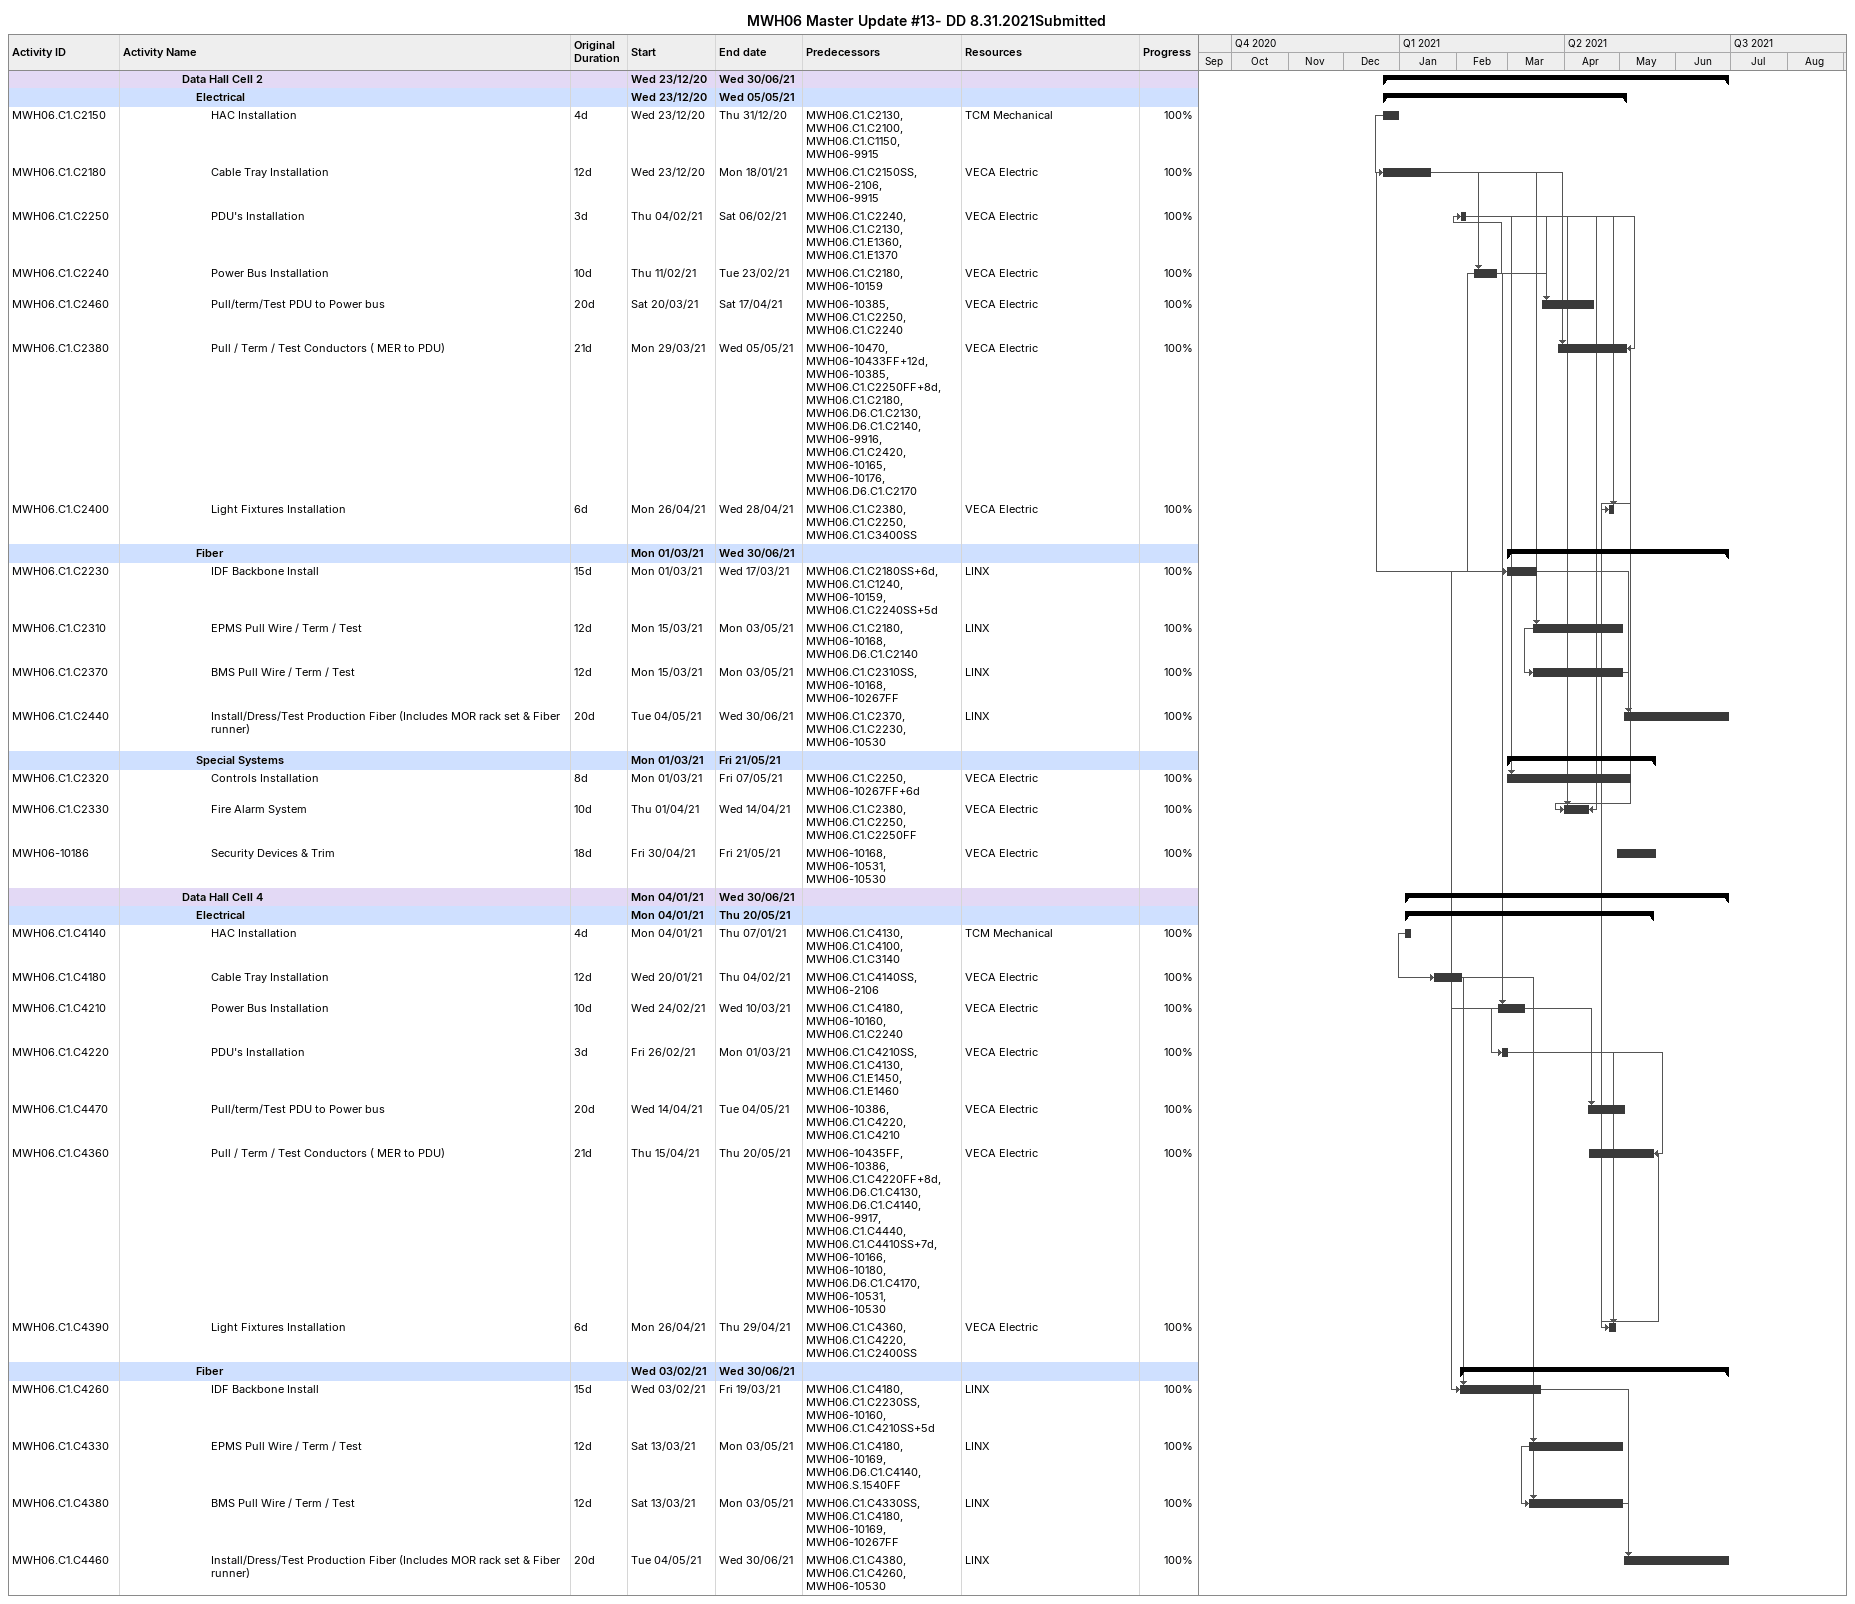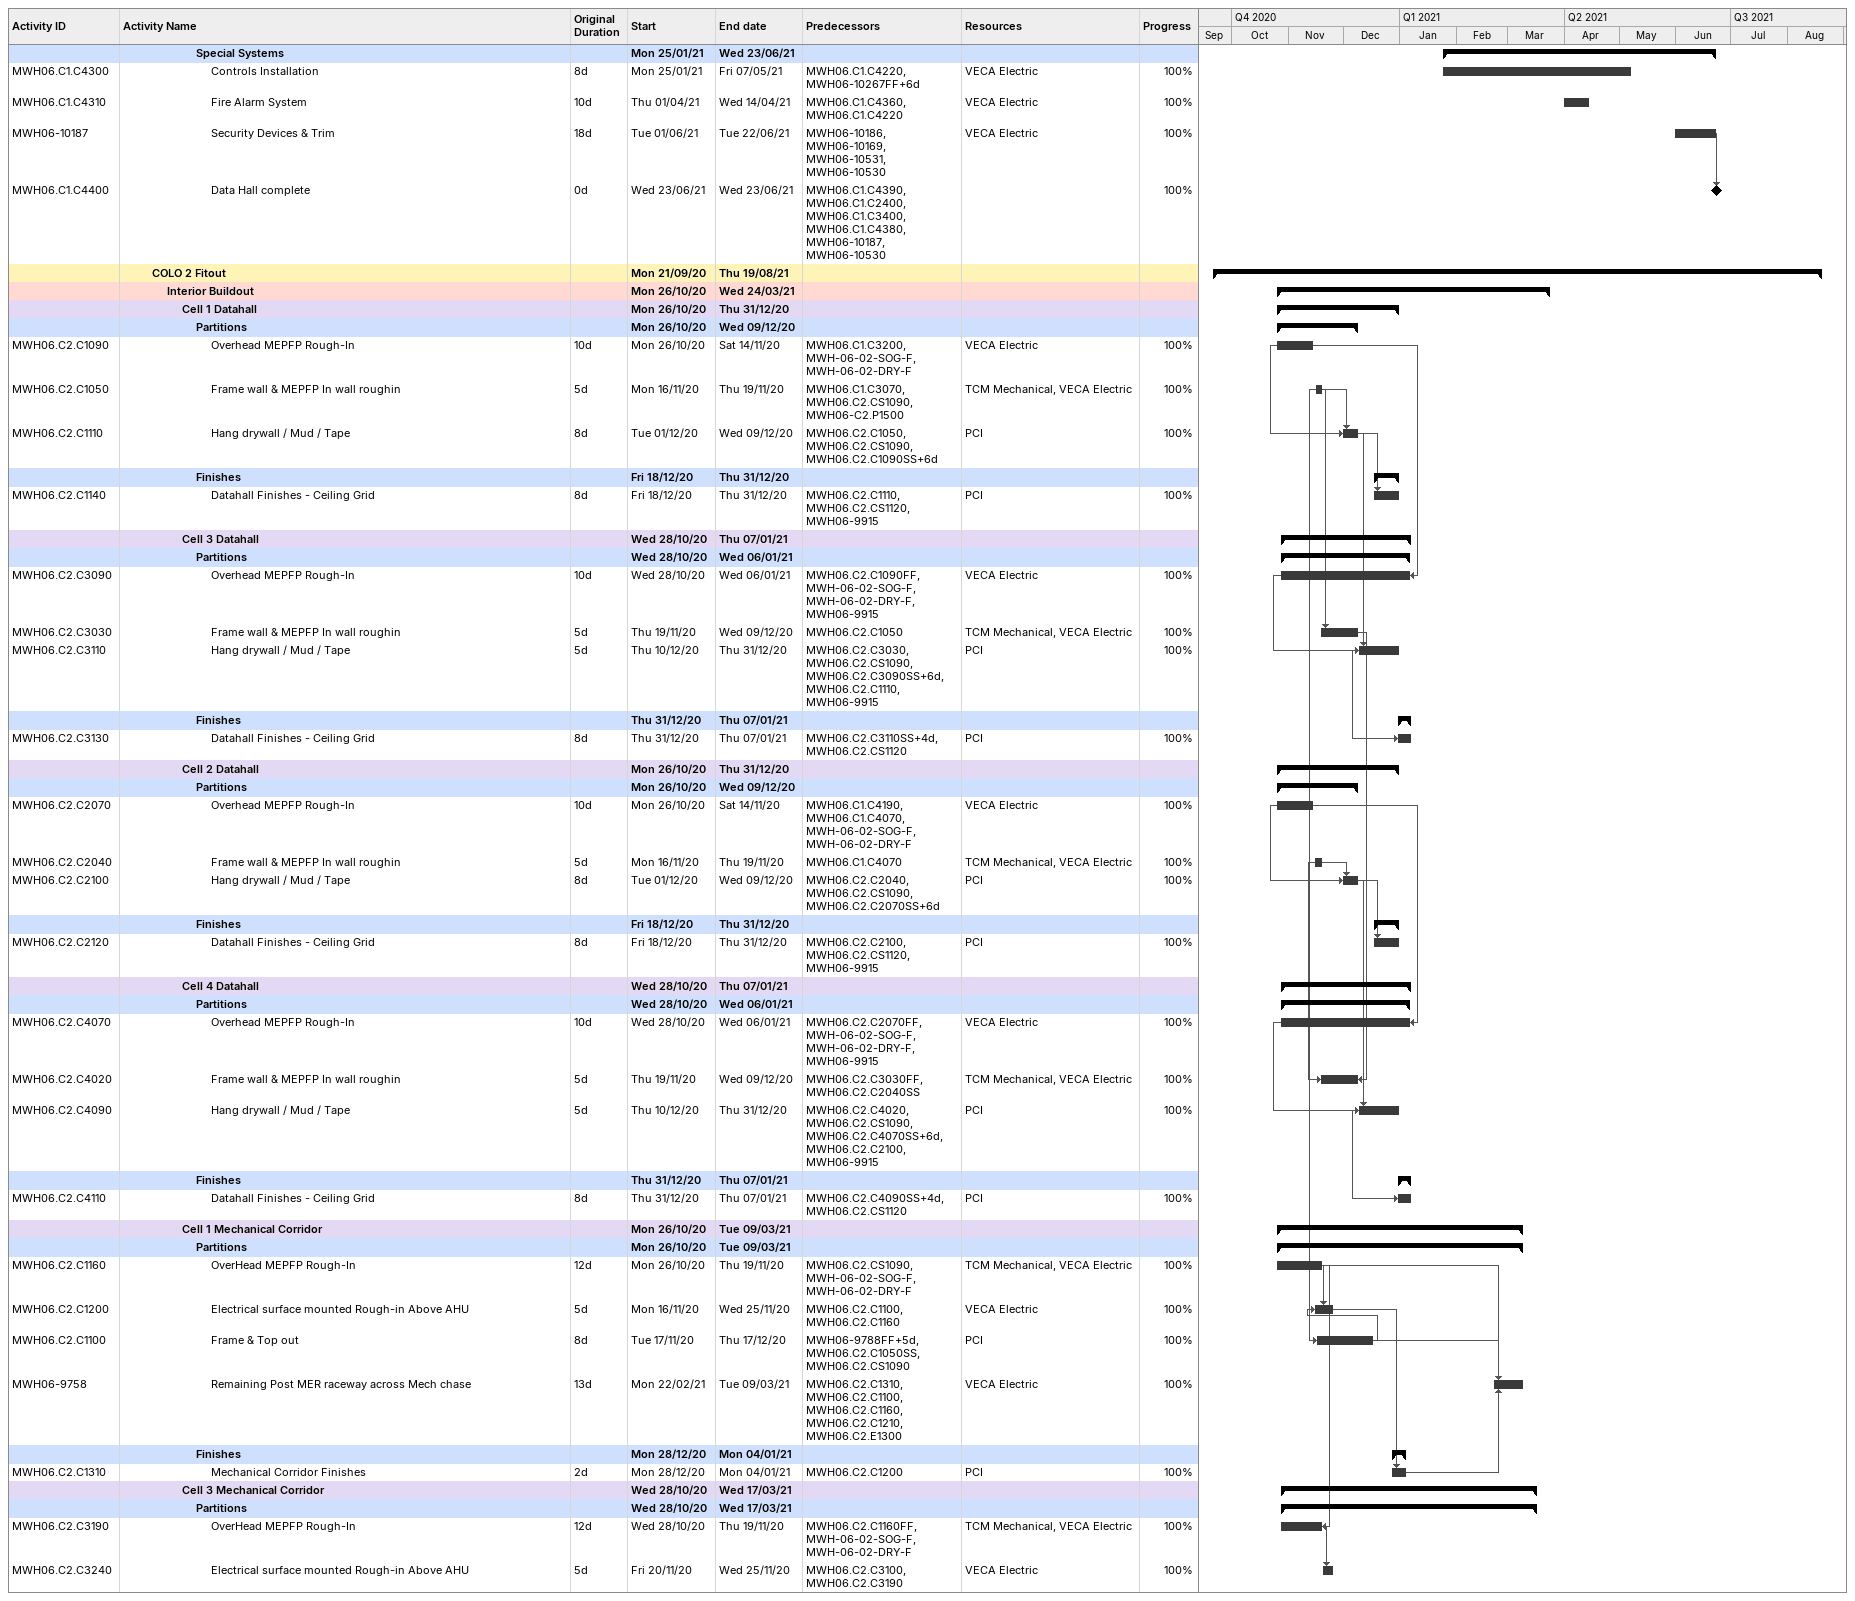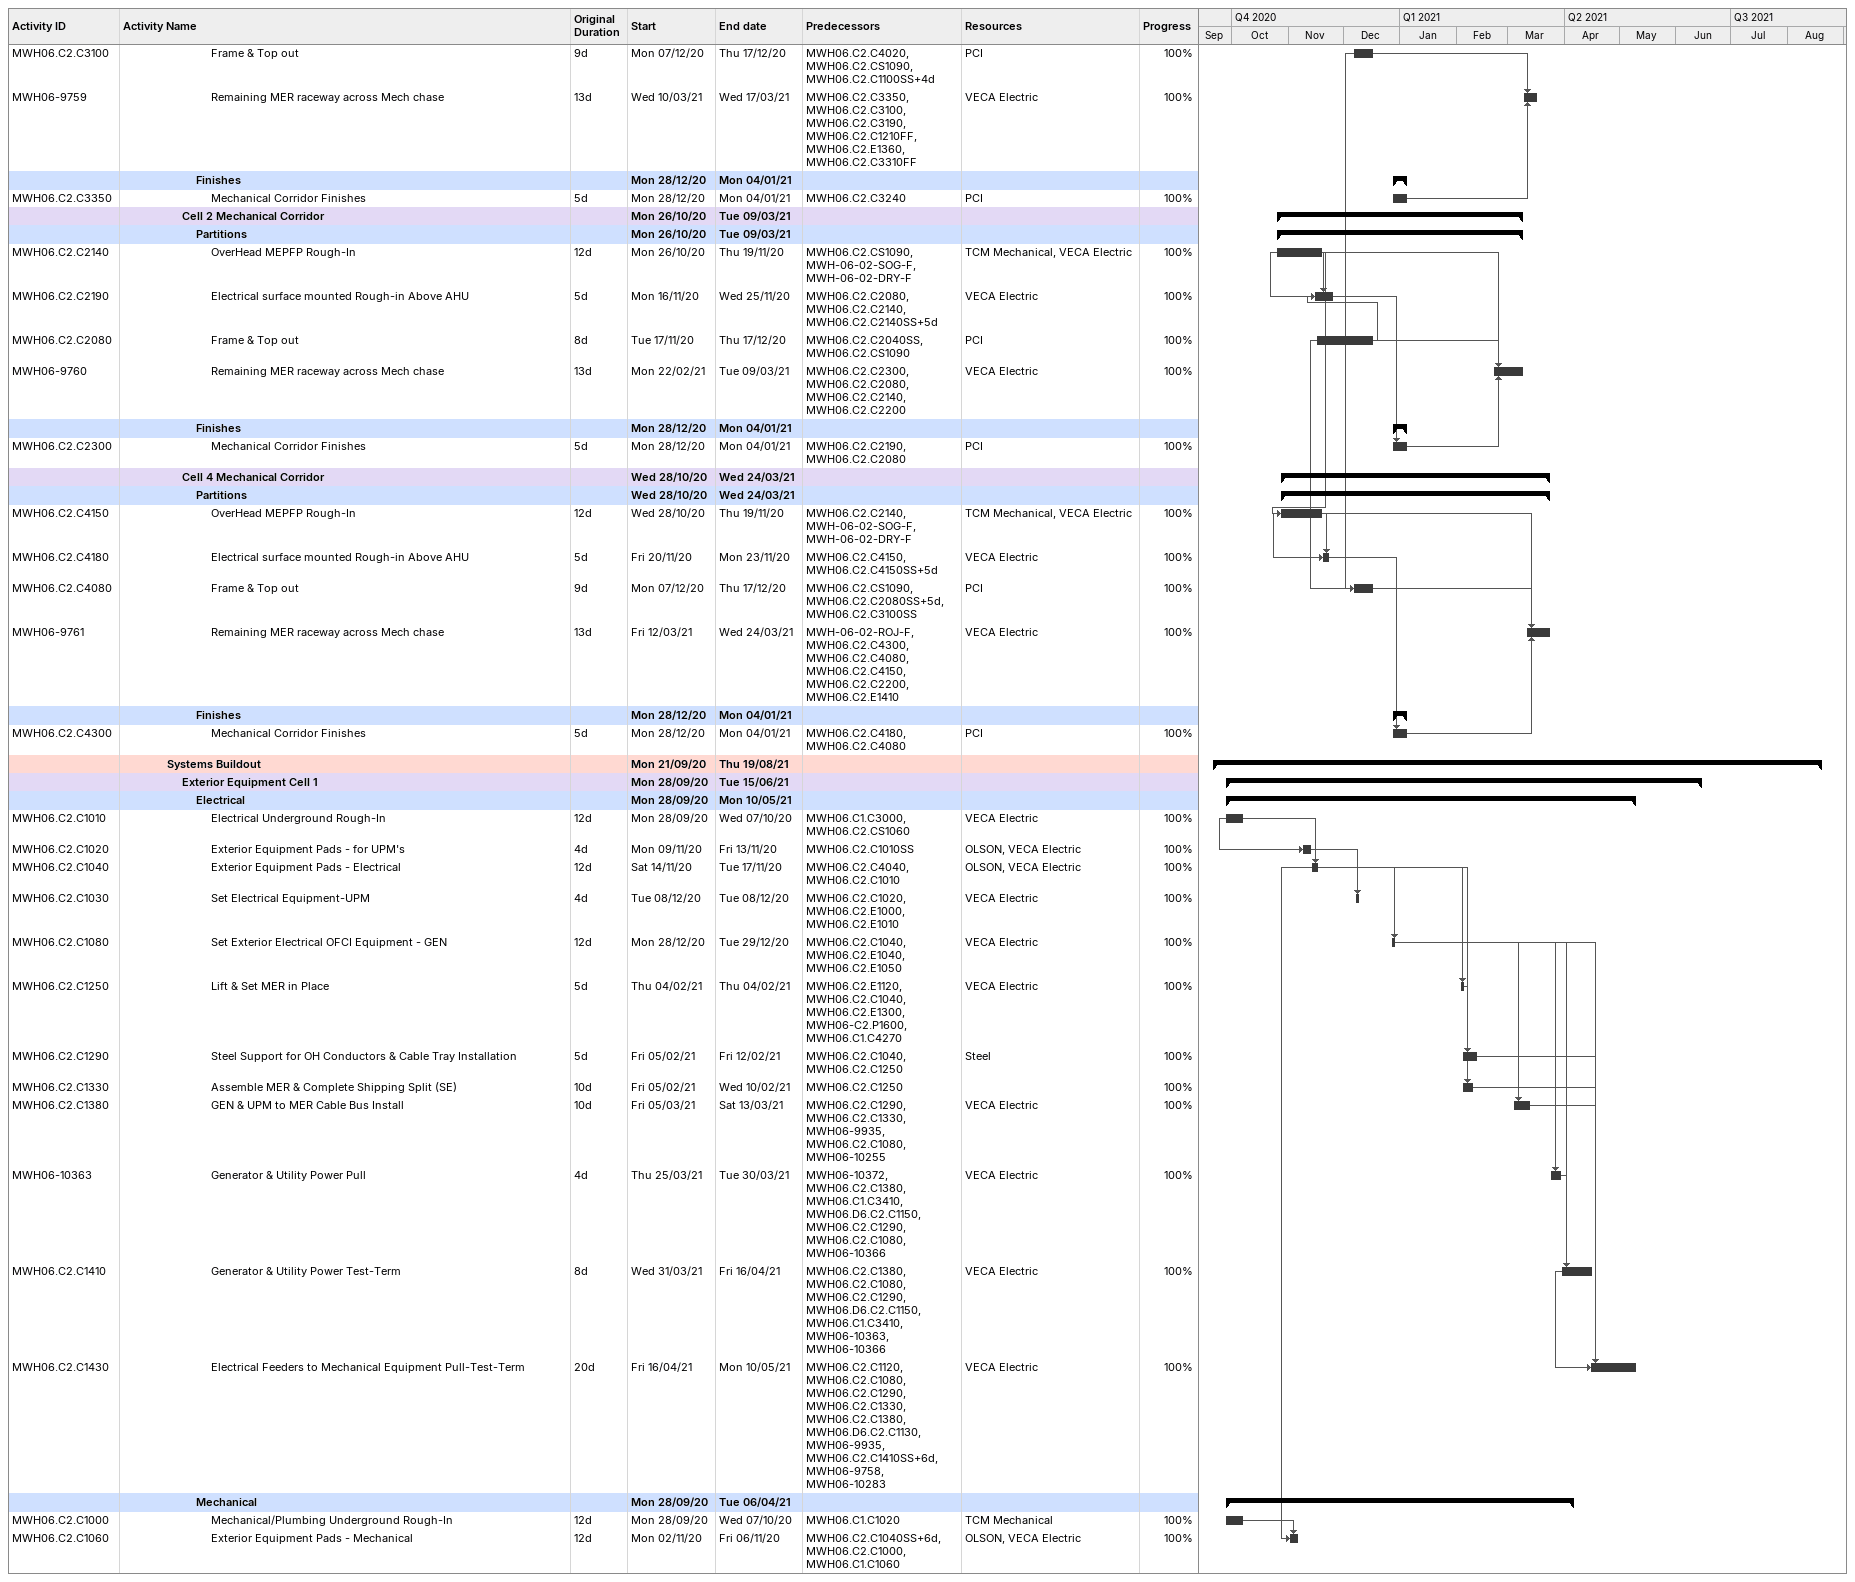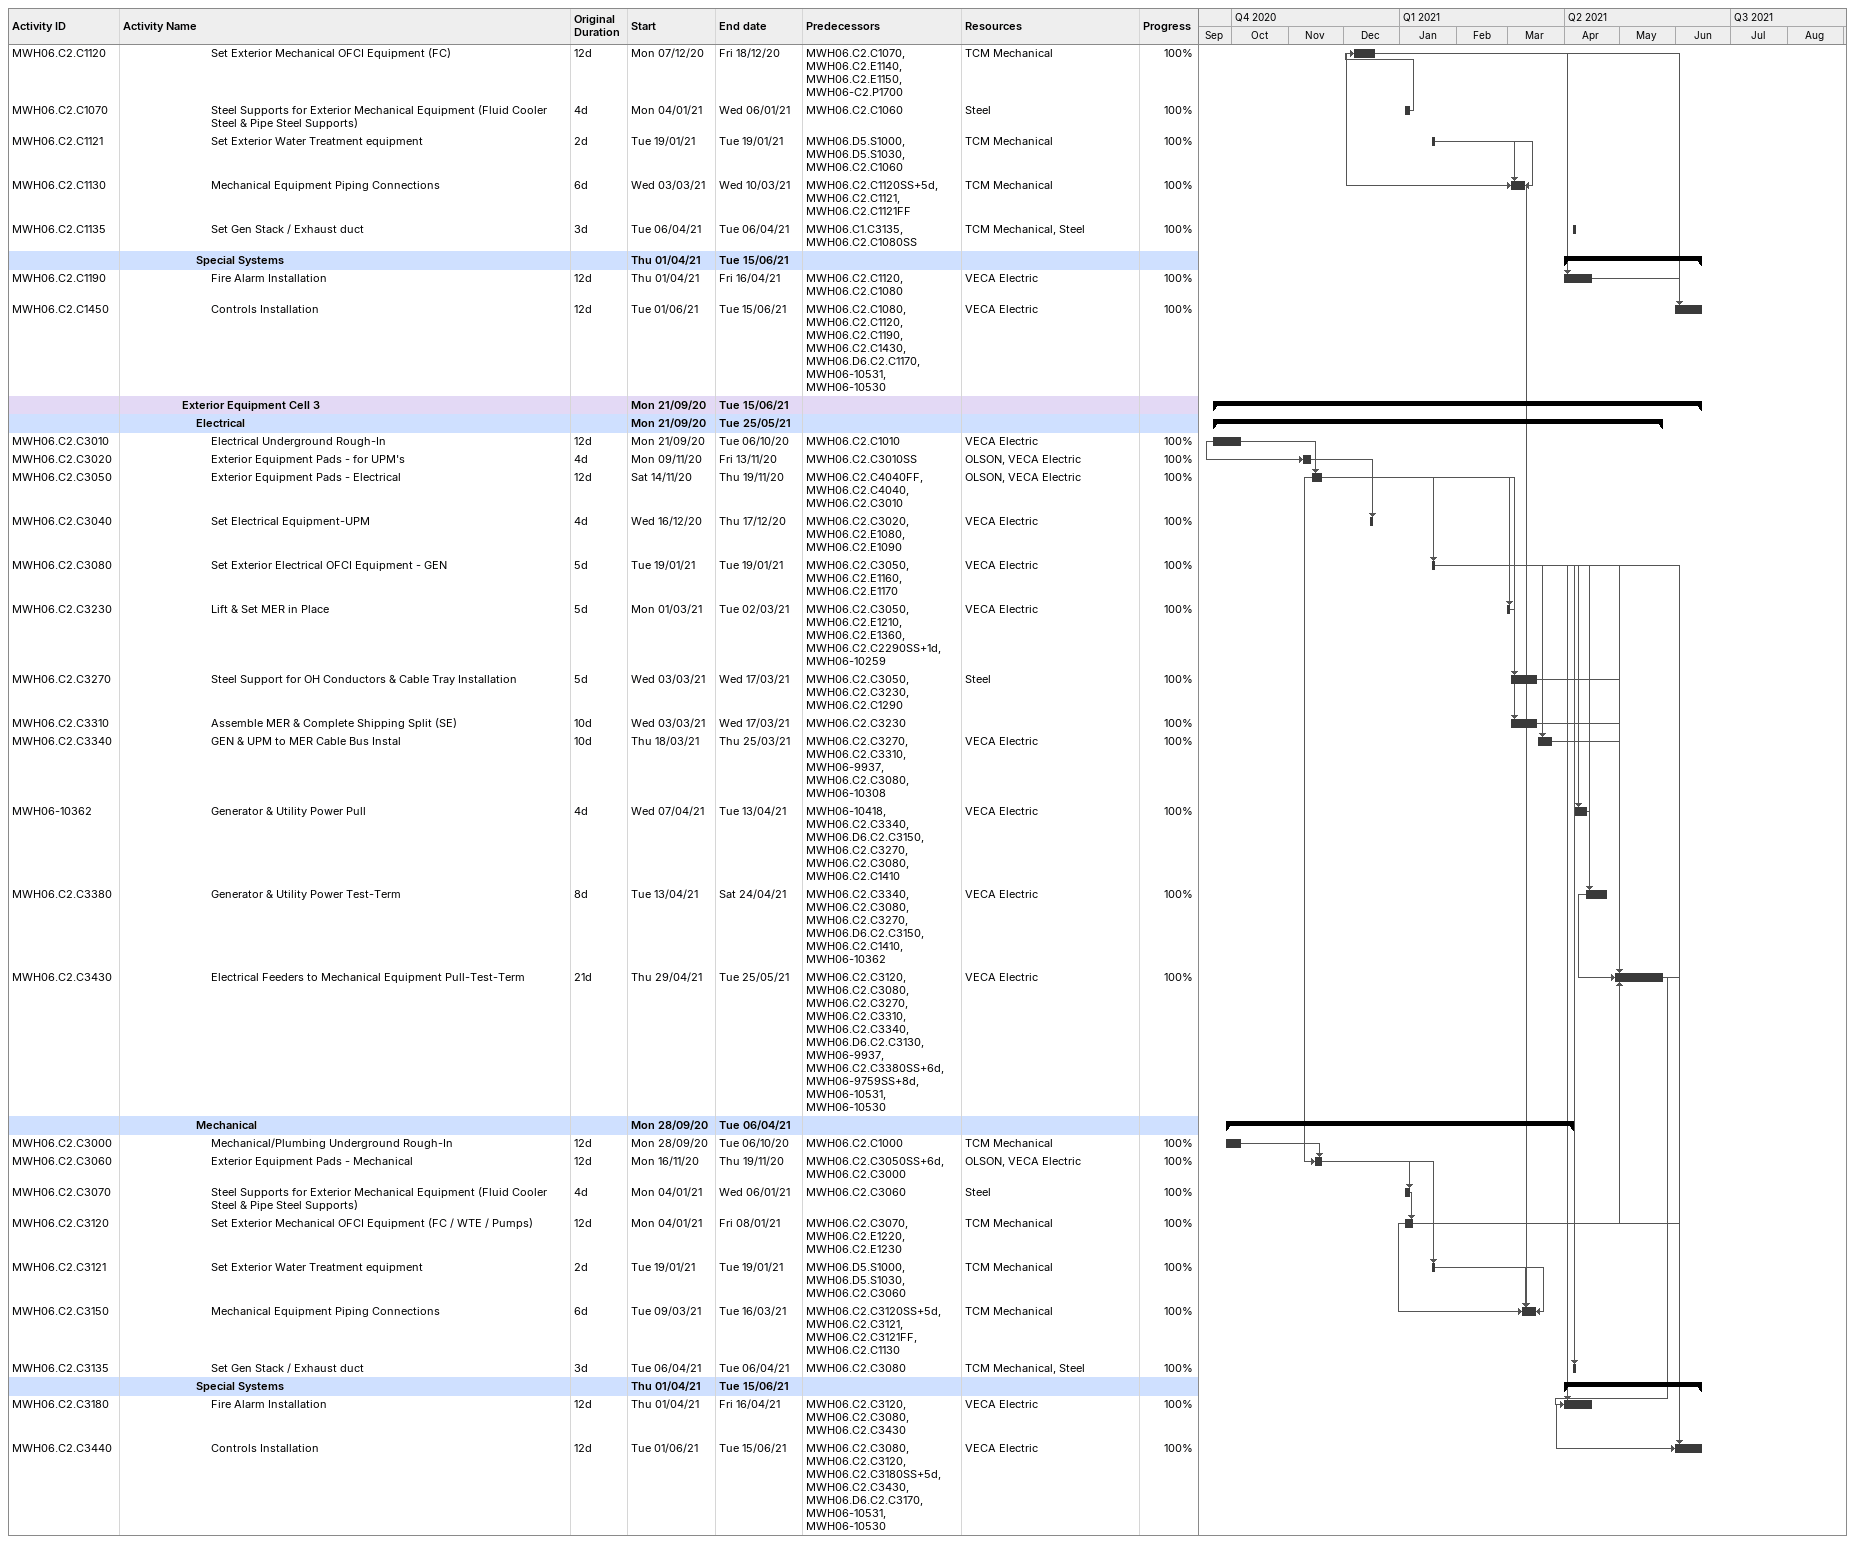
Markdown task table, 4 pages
MWH06 Master Update #13- DD 8.31.2021Submitted

| ID | Level | Task | Original duration | Start | Finish | Predecessors | Resources | % complete |
|---|---|---|---|---|---|---|---|---|
|  | 5 | **Data Hall Cell 2** |  | 2020-12-23 | 2021-06-30 |  |  |  |
|  | 6 | **Electrical** |  | 2020-12-23 | 2021-05-05 |  |  |  |
| MWH06.C1.C2150 | 7 | HAC Installation | 4d | 2020-12-23 | 2020-12-31 | MWH06.C1.C2130, MWH06.C1.C2100, MWH06.C1.C1150, MWH06-9915 | TCM Mechanical | 100 |
| MWH06.C1.C2180 | 7 | Cable Tray Installation | 12d | 2020-12-23 | 2021-01-18 | MWH06.C1.C2150SS, MWH06-2106, MWH06-9915 | VECA Electric | 100 |
| MWH06.C1.C2250 | 7 | PDU's Installation | 3d | 2021-02-04 | 2021-02-06 | MWH06.C1.C2240, MWH06.C1.C2130, MWH06.C1.E1360, MWH06.C1.E1370 | VECA Electric | 100 |
| MWH06.C1.C2240 | 7 | Power Bus Installation | 10d | 2021-02-11 | 2021-02-23 | MWH06.C1.C2180, MWH06-10159 | VECA Electric | 100 |
| MWH06.C1.C2460 | 7 | Pull/term/Test PDU to Power bus | 20d | 2021-03-20 | 2021-04-17 | MWH06-10385, MWH06.C1.C2250, MWH06.C1.C2240 | VECA Electric | 100 |
| MWH06.C1.C2380 | 7 | Pull / Term / Test Conductors ( MER to PDU) | 21d | 2021-03-29 | 2021-05-05 | MWH06-10470, MWH06-10433FF+12d, MWH06-10385, MWH06.C1.C2250FF+8d, MWH06.C1.C2180, MWH06.D6.C1.C2130, MWH06.D6.C1.C2140, MWH06-9916, MWH06.C1.C2420, MWH06-10165, MWH06-10176, MWH06.D6.C1.C2170 | VECA Electric | 100 |
| MWH06.C1.C2400 | 7 | Light Fixtures Installation | 6d | 2021-04-26 | 2021-04-28 | MWH06.C1.C2380, MWH06.C1.C2250, MWH06.C1.C3400SS | VECA Electric | 100 |
|  | 6 | **Fiber** |  | 2021-03-01 | 2021-06-30 |  |  |  |
| MWH06.C1.C2230 | 7 | IDF Backbone Install | 15d | 2021-03-01 | 2021-03-17 | MWH06.C1.C2180SS+6d, MWH06.C1.C1240, MWH06-10159, MWH06.C1.C2240SS+5d | LINX | 100 |
| MWH06.C1.C2310 | 7 | EPMS Pull Wire / Term / Test | 12d | 2021-03-15 | 2021-05-03 | MWH06.C1.C2180, MWH06-10168, MWH06.D6.C1.C2140 | LINX | 100 |
| MWH06.C1.C2370 | 7 | BMS Pull Wire / Term / Test | 12d | 2021-03-15 | 2021-05-03 | MWH06.C1.C2310SS, MWH06-10168, MWH06-10267FF | LINX | 100 |
| MWH06.C1.C2440 | 7 | Install/Dress/Test Production Fiber (Includes MOR rack set & Fiber runner) | 20d | 2021-05-04 | 2021-06-30 | MWH06.C1.C2370, MWH06.C1.C2230, MWH06-10530 | LINX | 100 |
|  | 6 | **Special Systems** |  | 2021-03-01 | 2021-05-21 |  |  |  |
| MWH06.C1.C2320 | 7 | Controls Installation | 8d | 2021-03-01 | 2021-05-07 | MWH06.C1.C2250, MWH06-10267FF+6d | VECA Electric | 100 |
| MWH06.C1.C2330 | 7 | Fire Alarm System | 10d | 2021-04-01 | 2021-04-14 | MWH06.C1.C2380, MWH06.C1.C2250, MWH06.C1.C2250FF | VECA Electric | 100 |
| MWH06-10186 | 7 | Security Devices & Trim | 18d | 2021-04-30 | 2021-05-21 | MWH06-10168, MWH06-10531, MWH06-10530 | VECA Electric | 100 |
|  | 5 | **Data Hall Cell 4** |  | 2021-01-04 | 2021-06-30 |  |  |  |
|  | 6 | **Electrical** |  | 2021-01-04 | 2021-05-20 |  |  |  |
| MWH06.C1.C4140 | 7 | HAC Installation | 4d | 2021-01-04 | 2021-01-07 | MWH06.C1.C4130, MWH06.C1.C4100, MWH06.C1.C3140 | TCM Mechanical | 100 |
| MWH06.C1.C4180 | 7 | Cable Tray Installation | 12d | 2021-01-20 | 2021-02-04 | MWH06.C1.C4140SS, MWH06-2106 | VECA Electric | 100 |
| MWH06.C1.C4210 | 7 | Power Bus Installation | 10d | 2021-02-24 | 2021-03-10 | MWH06.C1.C4180, MWH06-10160, MWH06.C1.C2240 | VECA Electric | 100 |
| MWH06.C1.C4220 | 7 | PDU's Installation | 3d | 2021-02-26 | 2021-03-01 | MWH06.C1.C4210SS, MWH06.C1.C4130, MWH06.C1.E1450, MWH06.C1.E1460 | VECA Electric | 100 |
| MWH06.C1.C4470 | 7 | Pull/term/Test PDU to Power bus | 20d | 2021-04-14 | 2021-05-04 | MWH06-10386, MWH06.C1.C4220, MWH06.C1.C4210 | VECA Electric | 100 |
| MWH06.C1.C4360 | 7 | Pull / Term / Test Conductors ( MER to PDU) | 21d | 2021-04-15 | 2021-05-20 | MWH06-10435FF, MWH06-10386, MWH06.C1.C4220FF+8d, MWH06.D6.C1.C4130, MWH06.D6.C1.C4140, MWH06-9917, MWH06.C1.C4440, MWH06.C1.C4410SS+7d, MWH06-10166, MWH06-10180, MWH06.D6.C1.C4170, MWH06-10531, MWH06-10530 | VECA Electric | 100 |
| MWH06.C1.C4390 | 7 | Light Fixtures Installation | 6d | 2021-04-26 | 2021-04-29 | MWH06.C1.C4360, MWH06.C1.C4220, MWH06.C1.C2400SS | VECA Electric | 100 |
|  | 6 | **Fiber** |  | 2021-02-03 | 2021-06-30 |  |  |  |
| MWH06.C1.C4260 | 7 | IDF Backbone Install | 15d | 2021-02-03 | 2021-03-19 | MWH06.C1.C4180, MWH06.C1.C2230SS, MWH06-10160, MWH06.C1.C4210SS+5d | LINX | 100 |
| MWH06.C1.C4330 | 7 | EPMS Pull Wire / Term / Test | 12d | 2021-03-13 | 2021-05-03 | MWH06.C1.C4180, MWH06-10169, MWH06.D6.C1.C4140, MWH06.S.1540FF | LINX | 100 |
| MWH06.C1.C4380 | 7 | BMS Pull Wire / Term / Test | 12d | 2021-03-13 | 2021-05-03 | MWH06.C1.C4330SS, MWH06.C1.C4180, MWH06-10169, MWH06-10267FF | LINX | 100 |
| MWH06.C1.C4460 | 7 | Install/Dress/Test Production Fiber (Includes MOR rack set & Fiber runner) | 20d | 2021-05-04 | 2021-06-30 | MWH06.C1.C4380, MWH06.C1.C4260, MWH06-10530 | LINX | 100 |
|  | 6 | **Special Systems** |  | 2021-01-25 | 2021-06-23 |  |  |  |
| MWH06.C1.C4300 | 7 | Controls Installation | 8d | 2021-01-25 | 2021-05-07 | MWH06.C1.C4220, MWH06-10267FF+6d | VECA Electric | 100 |
| MWH06.C1.C4310 | 7 | Fire Alarm System | 10d | 2021-04-01 | 2021-04-14 | MWH06.C1.C4360, MWH06.C1.C4220 | VECA Electric | 100 |
| MWH06-10187 | 7 | Security Devices & Trim | 18d | 2021-06-01 | 2021-06-22 | MWH06-10186, MWH06-10169, MWH06-10531, MWH06-10530 | VECA Electric | 100 |
| MWH06.C1.C4400 | 7 | Data Hall complete | 0d | 2021-06-23 | 2021-06-23 | MWH06.C1.C4390, MWH06.C1.C2400, MWH06.C1.C3400, MWH06.C1.C4380, MWH06-10187, MWH06-10530 |  | 100 |
|  | 3 | **COLO 2 Fitout** |  | 2020-09-21 | 2021-08-19 |  |  |  |
|  | 4 | **Interior Buildout** |  | 2020-10-26 | 2021-03-24 |  |  |  |
|  | 5 | **Cell 1 Datahall** |  | 2020-10-26 | 2020-12-31 |  |  |  |
|  | 6 | **Partitions** |  | 2020-10-26 | 2020-12-09 |  |  |  |
| MWH06.C2.C1090 | 7 | Overhead MEPFP Rough-In | 10d | 2020-10-26 | 2020-11-14 | MWH06.C1.C3200, MWH-06-02-SOG-F, MWH-06-02-DRY-F | VECA Electric | 100 |
| MWH06.C2.C1050 | 7 | Frame wall & MEPFP In wall roughin | 5d | 2020-11-16 | 2020-11-19 | MWH06.C1.C3070, MWH06.C2.CS1090, MWH06-C2.P1500 | TCM Mechanical, VECA Electric | 100 |
| MWH06.C2.C1110 | 7 | Hang drywall / Mud / Tape | 8d | 2020-12-01 | 2020-12-09 | MWH06.C2.C1050, MWH06.C2.CS1090, MWH06.C2.C1090SS+6d | PCI | 100 |
|  | 6 | **Finishes** |  | 2020-12-18 | 2020-12-31 |  |  |  |
| MWH06.C2.C1140 | 7 | Datahall Finishes - Ceiling Grid | 8d | 2020-12-18 | 2020-12-31 | MWH06.C2.C1110, MWH06.C2.CS1120, MWH06-9915 | PCI | 100 |
|  | 5 | **Cell 3 Datahall** |  | 2020-10-28 | 2021-01-07 |  |  |  |
|  | 6 | **Partitions** |  | 2020-10-28 | 2021-01-06 |  |  |  |
| MWH06.C2.C3090 | 7 | Overhead MEPFP Rough-In | 10d | 2020-10-28 | 2021-01-06 | MWH06.C2.C1090FF, MWH-06-02-SOG-F, MWH-06-02-DRY-F, MWH06-9915 | VECA Electric | 100 |
| MWH06.C2.C3030 | 7 | Frame wall & MEPFP In wall roughin | 5d | 2020-11-19 | 2020-12-09 | MWH06.C2.C1050 | TCM Mechanical, VECA Electric | 100 |
| MWH06.C2.C3110 | 7 | Hang drywall / Mud / Tape | 5d | 2020-12-10 | 2020-12-31 | MWH06.C2.C3030, MWH06.C2.CS1090, MWH06.C2.C3090SS+6d, MWH06.C2.C1110, MWH06-9915 | PCI | 100 |
|  | 6 | **Finishes** |  | 2020-12-31 | 2021-01-07 |  |  |  |
| MWH06.C2.C3130 | 7 | Datahall Finishes - Ceiling Grid | 8d | 2020-12-31 | 2021-01-07 | MWH06.C2.C3110SS+4d, MWH06.C2.CS1120 | PCI | 100 |
|  | 5 | **Cell 2 Datahall** |  | 2020-10-26 | 2020-12-31 |  |  |  |
|  | 6 | **Partitions** |  | 2020-10-26 | 2020-12-09 |  |  |  |
| MWH06.C2.C2070 | 7 | Overhead MEPFP Rough-In | 10d | 2020-10-26 | 2020-11-14 | MWH06.C1.C4190, MWH06.C1.C4070, MWH-06-02-SOG-F, MWH-06-02-DRY-F | VECA Electric | 100 |
| MWH06.C2.C2040 | 7 | Frame wall & MEPFP In wall roughin | 5d | 2020-11-16 | 2020-11-19 | MWH06.C1.C4070 | TCM Mechanical, VECA Electric | 100 |
| MWH06.C2.C2100 | 7 | Hang drywall / Mud / Tape | 8d | 2020-12-01 | 2020-12-09 | MWH06.C2.C2040, MWH06.C2.CS1090, MWH06.C2.C2070SS+6d | PCI | 100 |
|  | 6 | **Finishes** |  | 2020-12-18 | 2020-12-31 |  |  |  |
| MWH06.C2.C2120 | 7 | Datahall Finishes - Ceiling Grid | 8d | 2020-12-18 | 2020-12-31 | MWH06.C2.C2100, MWH06.C2.CS1120, MWH06-9915 | PCI | 100 |
|  | 5 | **Cell 4 Datahall** |  | 2020-10-28 | 2021-01-07 |  |  |  |
|  | 6 | **Partitions** |  | 2020-10-28 | 2021-01-06 |  |  |  |
| MWH06.C2.C4070 | 7 | Overhead MEPFP Rough-In | 10d | 2020-10-28 | 2021-01-06 | MWH06.C2.C2070FF, MWH-06-02-SOG-F, MWH-06-02-DRY-F, MWH06-9915 | VECA Electric | 100 |
| MWH06.C2.C4020 | 7 | Frame wall & MEPFP In wall roughin | 5d | 2020-11-19 | 2020-12-09 | MWH06.C2.C3030FF, MWH06.C2.C2040SS | TCM Mechanical, VECA Electric | 100 |
| MWH06.C2.C4090 | 7 | Hang drywall / Mud / Tape | 5d | 2020-12-10 | 2020-12-31 | MWH06.C2.C4020, MWH06.C2.CS1090, MWH06.C2.C4070SS+6d, MWH06.C2.C2100, MWH06-9915 | PCI | 100 |
|  | 6 | **Finishes** |  | 2020-12-31 | 2021-01-07 |  |  |  |
| MWH06.C2.C4110 | 7 | Datahall Finishes - Ceiling Grid | 8d | 2020-12-31 | 2021-01-07 | MWH06.C2.C4090SS+4d, MWH06.C2.CS1120 | PCI | 100 |
|  | 5 | **Cell 1 Mechanical Corridor** |  | 2020-10-26 | 2021-03-09 |  |  |  |
|  | 6 | **Partitions** |  | 2020-10-26 | 2021-03-09 |  |  |  |
| MWH06.C2.C1160 | 7 | OverHead MEPFP Rough-In | 12d | 2020-10-26 | 2020-11-19 | MWH06.C2.CS1090, MWH-06-02-SOG-F, MWH-06-02-DRY-F | TCM Mechanical, VECA Electric | 100 |
| MWH06.C2.C1200 | 7 | Electrical surface mounted Rough-in Above AHU | 5d | 2020-11-16 | 2020-11-25 | MWH06.C2.C1100, MWH06.C2.C1160 | VECA Electric | 100 |
| MWH06.C2.C1100 | 7 | Frame & Top out | 8d | 2020-11-17 | 2020-12-17 | MWH06-9788FF+5d, MWH06.C2.C1050SS, MWH06.C2.CS1090 | PCI | 100 |
| MWH06-9758 | 7 | Remaining Post MER raceway across Mech chase | 13d | 2021-02-22 | 2021-03-09 | MWH06.C2.C1310, MWH06.C2.C1100, MWH06.C2.C1160, MWH06.C2.C1210, MWH06.C2.E1300 | VECA Electric | 100 |
|  | 6 | **Finishes** |  | 2020-12-28 | 2021-01-04 |  |  |  |
| MWH06.C2.C1310 | 7 | Mechanical Corridor Finishes | 2d | 2020-12-28 | 2021-01-04 | MWH06.C2.C1200 | PCI | 100 |
|  | 5 | **Cell 3 Mechanical Corridor** |  | 2020-10-28 | 2021-03-17 |  |  |  |
|  | 6 | **Partitions** |  | 2020-10-28 | 2021-03-17 |  |  |  |
| MWH06.C2.C3190 | 7 | OverHead MEPFP Rough-In | 12d | 2020-10-28 | 2020-11-19 | MWH06.C2.C1160FF, MWH-06-02-SOG-F, MWH-06-02-DRY-F | TCM Mechanical, VECA Electric | 100 |
| MWH06.C2.C3240 | 7 | Electrical surface mounted Rough-in Above AHU | 5d | 2020-11-20 | 2020-11-25 | MWH06.C2.C3100, MWH06.C2.C3190 | VECA Electric | 100 |
| MWH06.C2.C3100 | 7 | Frame & Top out | 9d | 2020-12-07 | 2020-12-17 | MWH06.C2.C4020, MWH06.C2.CS1090, MWH06.C2.C1100SS+4d | PCI | 100 |
| MWH06-9759 | 7 | Remaining MER raceway across Mech chase | 13d | 2021-03-10 | 2021-03-17 | MWH06.C2.C3350, MWH06.C2.C3100, MWH06.C2.C3190, MWH06.C2.C1210FF, MWH06.C2.E1360, MWH06.C2.C3310FF | VECA Electric | 100 |
|  | 6 | **Finishes** |  | 2020-12-28 | 2021-01-04 |  |  |  |
| MWH06.C2.C3350 | 7 | Mechanical Corridor Finishes | 5d | 2020-12-28 | 2021-01-04 | MWH06.C2.C3240 | PCI | 100 |
|  | 5 | **Cell 2 Mechanical Corridor** |  | 2020-10-26 | 2021-03-09 |  |  |  |
|  | 6 | **Partitions** |  | 2020-10-26 | 2021-03-09 |  |  |  |
| MWH06.C2.C2140 | 7 | OverHead MEPFP Rough-In | 12d | 2020-10-26 | 2020-11-19 | MWH06.C2.CS1090, MWH-06-02-SOG-F, MWH-06-02-DRY-F | TCM Mechanical, VECA Electric | 100 |
| MWH06.C2.C2190 | 7 | Electrical surface mounted Rough-in Above AHU | 5d | 2020-11-16 | 2020-11-25 | MWH06.C2.C2080, MWH06.C2.C2140, MWH06.C2.C2140SS+5d | VECA Electric | 100 |
| MWH06.C2.C2080 | 7 | Frame & Top out | 8d | 2020-11-17 | 2020-12-17 | MWH06.C2.C2040SS, MWH06.C2.CS1090 | PCI | 100 |
| MWH06-9760 | 7 | Remaining MER raceway across Mech chase | 13d | 2021-02-22 | 2021-03-09 | MWH06.C2.C2300, MWH06.C2.C2080, MWH06.C2.C2140, MWH06.C2.C2200 | VECA Electric | 100 |
|  | 6 | **Finishes** |  | 2020-12-28 | 2021-01-04 |  |  |  |
| MWH06.C2.C2300 | 7 | Mechanical Corridor Finishes | 5d | 2020-12-28 | 2021-01-04 | MWH06.C2.C2190, MWH06.C2.C2080 | PCI | 100 |
|  | 5 | **Cell 4 Mechanical Corridor** |  | 2020-10-28 | 2021-03-24 |  |  |  |
|  | 6 | **Partitions** |  | 2020-10-28 | 2021-03-24 |  |  |  |
| MWH06.C2.C4150 | 7 | OverHead MEPFP Rough-In | 12d | 2020-10-28 | 2020-11-19 | MWH06.C2.C2140, MWH-06-02-SOG-F, MWH-06-02-DRY-F | TCM Mechanical, VECA Electric | 100 |
| MWH06.C2.C4180 | 7 | Electrical surface mounted Rough-in Above AHU | 5d | 2020-11-20 | 2020-11-23 | MWH06.C2.C4150, MWH06.C2.C4150SS+5d | VECA Electric | 100 |
| MWH06.C2.C4080 | 7 | Frame & Top out | 9d | 2020-12-07 | 2020-12-17 | MWH06.C2.CS1090, MWH06.C2.C2080SS+5d, MWH06.C2.C3100SS | PCI | 100 |
| MWH06-9761 | 7 | Remaining MER raceway across Mech chase | 13d | 2021-03-12 | 2021-03-24 | MWH-06-02-ROJ-F, MWH06.C2.C4300, MWH06.C2.C4080, MWH06.C2.C4150, MWH06.C2.C2200, MWH06.C2.E1410 | VECA Electric | 100 |
|  | 6 | **Finishes** |  | 2020-12-28 | 2021-01-04 |  |  |  |
| MWH06.C2.C4300 | 7 | Mechanical Corridor Finishes | 5d | 2020-12-28 | 2021-01-04 | MWH06.C2.C4180, MWH06.C2.C4080 | PCI | 100 |
|  | 4 | **Systems Buildout** |  | 2020-09-21 | 2021-08-19 |  |  |  |
|  | 5 | **Exterior Equipment Cell 1** |  | 2020-09-28 | 2021-06-15 |  |  |  |
|  | 6 | **Electrical** |  | 2020-09-28 | 2021-05-10 |  |  |  |
| MWH06.C2.C1010 | 7 | Electrical Underground Rough-In | 12d | 2020-09-28 | 2020-10-07 | MWH06.C1.C3000, MWH06.C2.CS1060 | VECA Electric | 100 |
| MWH06.C2.C1020 | 7 | Exterior Equipment Pads - for UPM's | 4d | 2020-11-09 | 2020-11-13 | MWH06.C2.C1010SS | OLSON, VECA Electric | 100 |
| MWH06.C2.C1040 | 7 | Exterior Equipment Pads - Electrical | 12d | 2020-11-14 | 2020-11-17 | MWH06.C2.C4040, MWH06.C2.C1010 | OLSON, VECA Electric | 100 |
| MWH06.C2.C1030 | 7 | Set Electrical Equipment-UPM | 4d | 2020-12-08 | 2020-12-08 | MWH06.C2.C1020, MWH06.C2.E1000, MWH06.C2.E1010 | VECA Electric | 100 |
| MWH06.C2.C1080 | 7 | Set Exterior Electrical OFCI Equipment - GEN | 12d | 2020-12-28 | 2020-12-29 | MWH06.C2.C1040, MWH06.C2.E1040, MWH06.C2.E1050 | VECA Electric | 100 |
| MWH06.C2.C1250 | 7 | Lift & Set MER in Place | 5d | 2021-02-04 | 2021-02-04 | MWH06.C2.E1120, MWH06.C2.C1040, MWH06.C2.E1300, MWH06-C2.P1600, MWH06.C1.C4270 | VECA Electric | 100 |
| MWH06.C2.C1290 | 7 | Steel Support for OH Conductors & Cable Tray Installation | 5d | 2021-02-05 | 2021-02-12 | MWH06.C2.C1040, MWH06.C2.C1250 | Steel | 100 |
| MWH06.C2.C1330 | 7 | Assemble MER & Complete Shipping Split (SE) | 10d | 2021-02-05 | 2021-02-10 | MWH06.C2.C1250 |  | 100 |
| MWH06.C2.C1380 | 7 | GEN & UPM to MER Cable Bus Install | 10d | 2021-03-05 | 2021-03-13 | MWH06.C2.C1290, MWH06.C2.C1330, MWH06-9935, MWH06.C2.C1080, MWH06-10255 | VECA Electric | 100 |
| MWH06-10363 | 7 | Generator & Utility Power Pull | 4d | 2021-03-25 | 2021-03-30 | MWH06-10372, MWH06.C2.C1380, MWH06.C1.C3410, MWH06.D6.C2.C1150, MWH06.C2.C1290, MWH06.C2.C1080, MWH06-10366 | VECA Electric | 100 |
| MWH06.C2.C1410 | 7 | Generator & Utility Power Test-Term | 8d | 2021-03-31 | 2021-04-16 | MWH06.C2.C1380, MWH06.C2.C1080, MWH06.C2.C1290, MWH06.D6.C2.C1150, MWH06.C1.C3410, MWH06-10363, MWH06-10366 | VECA Electric | 100 |
| MWH06.C2.C1430 | 7 | Electrical Feeders to Mechanical Equipment Pull-Test-Term | 20d | 2021-04-16 | 2021-05-10 | MWH06.C2.C1120, MWH06.C2.C1080, MWH06.C2.C1290, MWH06.C2.C1330, MWH06.C2.C1380, MWH06.D6.C2.C1130, MWH06-9935, MWH06.C2.C1410SS+6d, MWH06-9758, MWH06-10283 | VECA Electric | 100 |
|  | 6 | **Mechanical** |  | 2020-09-28 | 2021-04-06 |  |  |  |
| MWH06.C2.C1000 | 7 | Mechanical/Plumbing Underground Rough-In | 12d | 2020-09-28 | 2020-10-07 | MWH06.C1.C1020 | TCM Mechanical | 100 |
| MWH06.C2.C1060 | 7 | Exterior Equipment Pads - Mechanical | 12d | 2020-11-02 | 2020-11-06 | MWH06.C2.C1040SS+6d, MWH06.C2.C1000, MWH06.C1.C1060 | OLSON, VECA Electric | 100 |
| MWH06.C2.C1120 | 7 | Set Exterior Mechanical OFCI Equipment (FC) | 12d | 2020-12-07 | 2020-12-18 | MWH06.C2.C1070, MWH06.C2.E1140, MWH06.C2.E1150, MWH06-C2.P1700 | TCM Mechanical | 100 |
| MWH06.C2.C1070 | 7 | Steel Supports for Exterior Mechanical Equipment (Fluid Cooler Steel & Pipe Steel Supports) | 4d | 2021-01-04 | 2021-01-06 | MWH06.C2.C1060 | Steel | 100 |
| MWH06.C2.C1121 | 7 | Set Exterior Water Treatment equipment | 2d | 2021-01-19 | 2021-01-19 | MWH06.D5.S1000, MWH06.D5.S1030, MWH06.C2.C1060 | TCM Mechanical | 100 |
| MWH06.C2.C1130 | 7 | Mechanical Equipment Piping Connections | 6d | 2021-03-03 | 2021-03-10 | MWH06.C2.C1120SS+5d, MWH06.C2.C1121, MWH06.C2.C1121FF | TCM Mechanical | 100 |
| MWH06.C2.C1135 | 7 | Set Gen Stack / Exhaust duct | 3d | 2021-04-06 | 2021-04-06 | MWH06.C1.C3135, MWH06.C2.C1080SS | TCM Mechanical, Steel | 100 |
|  | 6 | **Special Systems** |  | 2021-04-01 | 2021-06-15 |  |  |  |
| MWH06.C2.C1190 | 7 | Fire Alarm Installation | 12d | 2021-04-01 | 2021-04-16 | MWH06.C2.C1120, MWH06.C2.C1080 | VECA Electric | 100 |
| MWH06.C2.C1450 | 7 | Controls Installation | 12d | 2021-06-01 | 2021-06-15 | MWH06.C2.C1080, MWH06.C2.C1120, MWH06.C2.C1190, MWH06.C2.C1430, MWH06.D6.C2.C1170, MWH06-10531, MWH06-10530 | VECA Electric | 100 |
|  | 5 | **Exterior Equipment Cell 3** |  | 2020-09-21 | 2021-06-15 |  |  |  |
|  | 6 | **Electrical** |  | 2020-09-21 | 2021-05-25 |  |  |  |
| MWH06.C2.C3010 | 7 | Electrical Underground Rough-In | 12d | 2020-09-21 | 2020-10-06 | MWH06.C2.C1010 | VECA Electric | 100 |
| MWH06.C2.C3020 | 7 | Exterior Equipment Pads - for UPM's | 4d | 2020-11-09 | 2020-11-13 | MWH06.C2.C3010SS | OLSON, VECA Electric | 100 |
| MWH06.C2.C3050 | 7 | Exterior Equipment Pads - Electrical | 12d | 2020-11-14 | 2020-11-19 | MWH06.C2.C4040FF, MWH06.C2.C4040, MWH06.C2.C3010 | OLSON, VECA Electric | 100 |
| MWH06.C2.C3040 | 7 | Set Electrical Equipment-UPM | 4d | 2020-12-16 | 2020-12-17 | MWH06.C2.C3020, MWH06.C2.E1080, MWH06.C2.E1090 | VECA Electric | 100 |
| MWH06.C2.C3080 | 7 | Set Exterior Electrical OFCI Equipment - GEN | 5d | 2021-01-19 | 2021-01-19 | MWH06.C2.C3050, MWH06.C2.E1160, MWH06.C2.E1170 | VECA Electric | 100 |
| MWH06.C2.C3230 | 7 | Lift & Set MER in Place | 5d | 2021-03-01 | 2021-03-02 | MWH06.C2.C3050, MWH06.C2.E1210, MWH06.C2.E1360, MWH06.C2.C2290SS+1d, MWH06-10259 | VECA Electric | 100 |
| MWH06.C2.C3270 | 7 | Steel Support for OH Conductors & Cable Tray Installation | 5d | 2021-03-03 | 2021-03-17 | MWH06.C2.C3050, MWH06.C2.C3230, MWH06.C2.C1290 | Steel | 100 |
| MWH06.C2.C3310 | 7 | Assemble MER & Complete Shipping Split (SE) | 10d | 2021-03-03 | 2021-03-17 | MWH06.C2.C3230 |  | 100 |
| MWH06.C2.C3340 | 7 | GEN & UPM to MER Cable Bus Instal | 10d | 2021-03-18 | 2021-03-25 | MWH06.C2.C3270, MWH06.C2.C3310, MWH06-9937, MWH06.C2.C3080, MWH06-10308 | VECA Electric | 100 |
| MWH06-10362 | 7 | Generator & Utility Power Pull | 4d | 2021-04-07 | 2021-04-13 | MWH06-10418, MWH06.C2.C3340, MWH06.D6.C2.C3150, MWH06.C2.C3270, MWH06.C2.C3080, MWH06.C2.C1410 | VECA Electric | 100 |
| MWH06.C2.C3380 | 7 | Generator & Utility Power Test-Term | 8d | 2021-04-13 | 2021-04-24 | MWH06.C2.C3340, MWH06.C2.C3080, MWH06.C2.C3270, MWH06.D6.C2.C3150, MWH06.C2.C1410, MWH06-10362 | VECA Electric | 100 |
| MWH06.C2.C3430 | 7 | Electrical Feeders to Mechanical Equipment Pull-Test-Term | 21d | 2021-04-29 | 2021-05-25 | MWH06.C2.C3120, MWH06.C2.C3080, MWH06.C2.C3270, MWH06.C2.C3310, MWH06.C2.C3340, MWH06.D6.C2.C3130, MWH06-9937, MWH06.C2.C3380SS+6d, MWH06-9759SS+8d, MWH06-10531, MWH06-10530 | VECA Electric | 100 |
|  | 6 | **Mechanical** |  | 2020-09-28 | 2021-04-06 |  |  |  |
| MWH06.C2.C3000 | 7 | Mechanical/Plumbing Underground Rough-In | 12d | 2020-09-28 | 2020-10-06 | MWH06.C2.C1000 | TCM Mechanical | 100 |
| MWH06.C2.C3060 | 7 | Exterior Equipment Pads - Mechanical | 12d | 2020-11-16 | 2020-11-19 | MWH06.C2.C3050SS+6d, MWH06.C2.C3000 | OLSON, VECA Electric | 100 |
| MWH06.C2.C3070 | 7 | Steel Supports for Exterior Mechanical Equipment (Fluid Cooler Steel & Pipe Steel Supports) | 4d | 2021-01-04 | 2021-01-06 | MWH06.C2.C3060 | Steel | 100 |
| MWH06.C2.C3120 | 7 | Set Exterior Mechanical OFCI Equipment (FC / WTE / Pumps) | 12d | 2021-01-04 | 2021-01-08 | MWH06.C2.C3070, MWH06.C2.E1220, MWH06.C2.E1230 | TCM Mechanical | 100 |
| MWH06.C2.C3121 | 7 | Set Exterior Water Treatment equipment | 2d | 2021-01-19 | 2021-01-19 | MWH06.D5.S1000, MWH06.D5.S1030, MWH06.C2.C3060 | TCM Mechanical | 100 |
| MWH06.C2.C3150 | 7 | Mechanical Equipment Piping Connections | 6d | 2021-03-09 | 2021-03-16 | MWH06.C2.C3120SS+5d, MWH06.C2.C3121, MWH06.C2.C3121FF, MWH06.C2.C1130 | TCM Mechanical | 100 |
| MWH06.C2.C3135 | 7 | Set Gen Stack / Exhaust duct | 3d | 2021-04-06 | 2021-04-06 | MWH06.C2.C3080 | TCM Mechanical, Steel | 100 |
|  | 6 | **Special Systems** |  | 2021-04-01 | 2021-06-15 |  |  |  |
| MWH06.C2.C3180 | 7 | Fire Alarm Installation | 12d | 2021-04-01 | 2021-04-16 | MWH06.C2.C3120, MWH06.C2.C3080, MWH06.C2.C3430 | VECA Electric | 100 |
| MWH06.C2.C3440 | 7 | Controls Installation | 12d | 2021-06-01 | 2021-06-15 | MWH06.C2.C3080, MWH06.C2.C3120, MWH06.C2.C3180SS+5d, MWH06.C2.C3430, MWH06.D6.C2.C3170, MWH06-10531, MWH06-10530 | VECA Electric | 100 |
